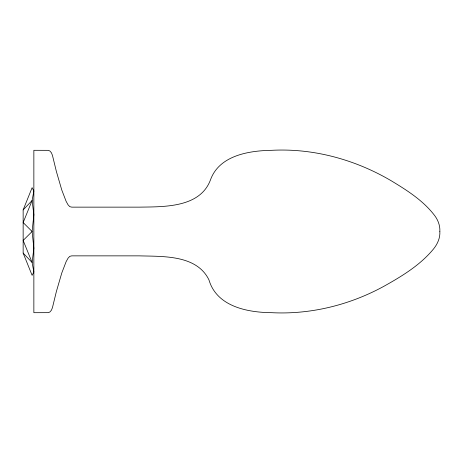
<?xml version="1.0" encoding="UTF-8"?>
<svg xmlns="http://www.w3.org/2000/svg" width="463" height="463" viewBox="0 0 463 463"><rect width="100%" height="100%" fill="white"/><g stroke="black" fill="none" stroke-linecap="round" stroke-linejoin="round"><path stroke-width="0.69" d="M23.15 209.918L32.115 187.654L33.857 190.993L32.115 200.496L23.15 222.558L32.115 231.5L33.857 248.278L32.115 262.504L33.857 272.007L32.115 275.346L23.15 253.082L23.15 209.918L32.115 200.496L33.857 214.722L32.115 231.5L23.15 240.442L32.115 262.504L23.15 253.082M439.85 231.5C440.272 237.878 437.547 243.966 433.617 248.851C420.381 265.027 402.075 276.127 384.053 286.209C349.86 304.943 310.823 314.661 271.781 312.687C247.664 312.473 216.823 306.703 208.963 279.907C196.717 254.673 162.895 256.554 139.415 255.86L71.753 255.86L69.786 256.352L68.084 258.146L66.14 261.624L61.776 273.008L56.382 291.511L52.452 307.635L51.405 310.233L49.877 312.004L48.204 312.664L33.857 312.693L33.857 150.301L48.204 150.336L49.877 150.996L51.405 152.767L52.452 155.365L56.382 171.489L61.776 189.992L66.14 201.376L68.084 204.854L69.786 206.648L71.753 207.14L139.415 207.14C163.954 206.741 200.323 207.91 210.601 179.534C219.566 155.313 249.216 150.649 271.781 150.313C313.48 148.119 355.046 159.573 390.922 180.593C406.908 190.229 423.332 200.589 434.751 215.689C438.125 220.226 440.191 225.794 439.85 231.5"/></g></svg>
